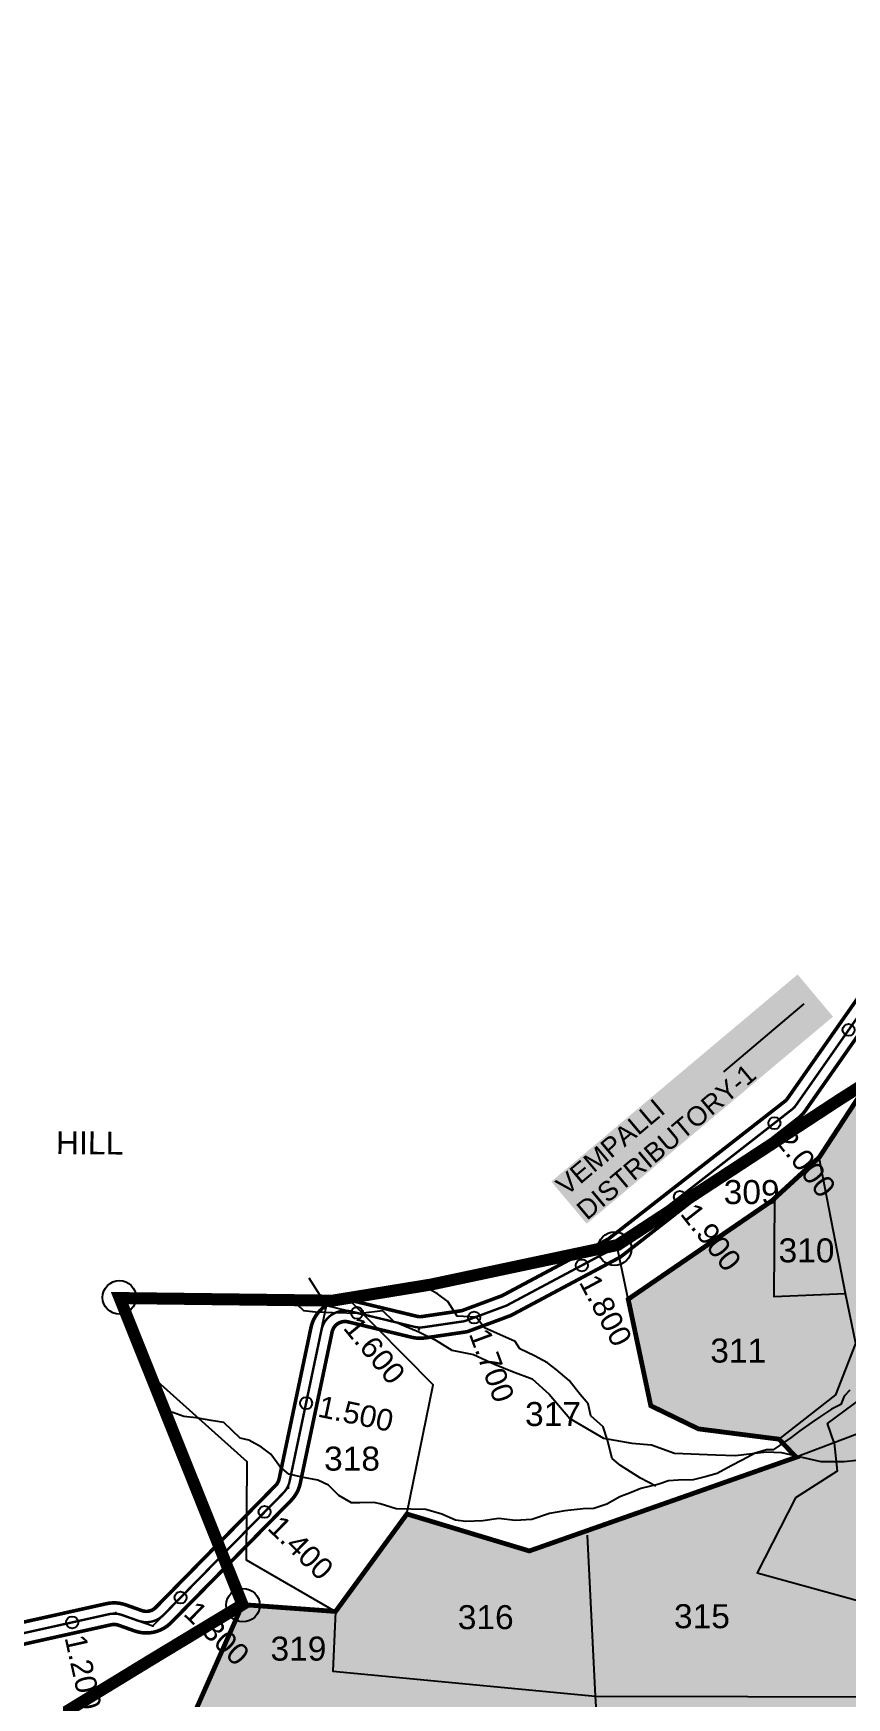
# Model space of a CAD drawing. Header units: inches. Extents: x 215816 to 245985, y 1583903 to 1595496.
# Drawn here: x 223395 to 224074, y 1590652 to 1592040 of the extents above; entities that cross this region are included whole.
import ezdxf
from ezdxf.enums import TextEntityAlignment as Align

# ---------------------------------------------------------------- set-up
doc = ezdxf.new("R2010")
doc.units = ezdxf.units.IN
doc.header["$MEASUREMENT"] = 0
doc.header["$PDMODE"] = 32
doc.header["$PDSIZE"] = 10
doc.linetypes.add('ACAD_ISO03W100', pattern=[30, 12, -18])
doc.linetypes.add('HIDDEN2', pattern=[0.1875, 0.125, -0.0625])
for name, color, linetype in [('BLOCK', 72, 'Continuous'), ('BOUNDRY STONES', 240, 'Continuous'), ('CANAL1', 7, 'Continuous'), ('CSMark', 72, 'Continuous'), ('PAPER SIZE', 5, 'Continuous'), ('PLOTS', 7, 'Continuous'), ('PLOTS NO', 7, 'Continuous'), ('STREAMS', 4, 'Continuous'), ('STRUCTURE', 5, 'Continuous'), ('text2', 7, 'Continuous'), ('VILLAGE BOUNDRY', 5, 'Continuous'), ('WUA -18', 3, 'Continuous')]:
    doc.layers.add(name, color=color, linetype=linetype)
doc.styles.add('FONT1', font='Arial')
doc.styles.get("Standard").update_dxf_attribs({"font": 'arial.ttf'})
doc.dimstyles.get("Standard").update_dxf_attribs({"dimtxt": 0.18, "dimasz": 0.18, "dimexe": 0.18, "dimexo": 0.0625, "dimgap": 0.09, "dimtad": 0, "dimtih": 1, "dimtoh": 1, "dimdec": 4, "dimzin": 0, "dimdsep": 46, "dimtxsty": 'Standard', "dimcen": 0.09, "dimadec": 0, "dimazin": 0, "dimtfac": 1, "dimtdec": 4, "dimtofl": 0, "dimtmove": 0, "dimatfit": 3, "dimfxl": 1, "dimtolj": 1, "dimtzin": 0, "dimarcsym": 0})

# ---------------------------------------------------------------- blocks, each defined once
blk = doc.blocks.new('CIRCLE-BOX')
for p, q in [((-0.5, 0), (0.5, 0)), ((0, 0.5), (0, -0.5))]:
    blk.add_line(p, q)
blk.add_circle((0, 0), 0.2)

msp = doc.modelspace()

# ---------------------------------------------------------------- hatches: boundary and pattern name
at = {"layer": 'PLOTS NO', "true_color": 0xafd9aa}
h = msp.add_hatch(dxfattribs=at)
h.set_pattern_fill('ANSI31', color=9)
h.set_pattern_definition([(45, (0, 0), (-0.088388347648, 0.088388347648), [])])
h.paths.add_polyline_path([(224097.22024, 1590324.42202), (224098.02469, 1590230.06473), (224114.85961, 1590231.44868), (224109.74888, 1590096.1288), (223993.19712, 1590079.12515), (223911.72333, 1590063.59869), (223874.51521, 1590079.1338), (223855.50516, 1590041.56498), (223801.37189, 1590027.80934), (223767.82141, 1590030.67635), (223690.10027, 1590022.53766), (223680.30146, 1590036.47274), (223615.8398, 1590053.54569), (223578.45618, 1590058.36957), (223544.09027, 1590093.45281), (223518.89623, 1590107.91187), (223431.59227, 1590109.22299), (223331.39704, 1590132.11556), (223221.18435, 1590199.8988), (223143.65484, 1590221.5337), (223116.66894, 1590222.71366), (223103.21506, 1590545.796), (223140.58209, 1590540.32127), (223203.1699, 1590531.15137), (223297.14113, 1590517.3834), (223504.07205, 1590581.37921), (223569.85732, 1590729.74909), (223647.49093, 1590724.05824), (223706.95809, 1590805.28747), (223809.02996, 1590774.47876), (223857.49216, 1590791.4868), (224031.58451, 1590852.58533), (224017.27854, 1590867.63559), (223950.08058, 1590876.22554), (223910.32065, 1590895.51455), (223891.50001, 1590984.32287), (224011.26846, 1591066.3007), (224050.83878, 1591102.57312), (224092.57296, 1591166.42266), (224129.967, 1591190.14707), (224164.84019, 1591211.13274), (224301.17904, 1591285.44463), (224380.49021, 1591329.53185), (224425.13794, 1591209.37372), (224478.45205, 1591070.79615), (224527.54328, 1590928.09366), (224392.79639, 1590961.29545), (224353.4372, 1591008.56377), (224344.38575, 1590993.60782), (224224.35375, 1591001.26118), (224191.05641, 1591048.89162), (224202.60835, 1590974.43266), (224205.73635, 1590954.27088), (224208.63611, 1590935.58025), (224199.65862, 1590916.25384), (224186.50996, 1590883.34292), (224122.23635, 1590722.46685), (224118.33984, 1590652.92886), (224121.2157, 1590608.14856), (224138.19737, 1590605.63468), (224140.31242, 1590600.11516), (224107.73516, 1590486.73003), (224100.54634, 1590482.92417), (224100.53285, 1590433.50666)])

# ---------------------------------------------------------------- linework, layer by layer
at = {"layer": 'BOUNDRY STONES'}
for centre in [(223880.16687, 1591026.43362), (223467.17308, 1590985.81615), (223570.19594, 1590729.30924)]:
    msp.add_circle(centre, 13.978, dxfattribs=at)
at = {"layer": 'CANAL1', "color": 200, "linetype": 'ByBlock', "ltscale": 40, "const_width": 3}
for points in [[(223381.06092, 1590713.78864), (223456.43721, 1590730.53892, -0.1408321229), (223472.42608, 1590729.5599), (223485.99276, 1590724.74592, 0.2916591756), (223497.51737, 1590727.40298), (223597.48028, 1590829.13515, 0.1432505354), (223600.39823, 1590834.57868), (223626.94957, 1590960.69758, -0.4228731132), (223662.13554, 1590982.91282), (223715.34179, 1590970.06305, 0.0960910263), (223719.5268, 1590969.87302), (223752.75298, 1590974.76616), (223786.29884, 1590987.22605), (223875.0782, 1591034.57504), (224022.1003, 1591149.25228, 0.0745486599), (224024.3465, 1591151.61772), (224097.70961, 1591256.42216, -0.0830083881)], [(223384.93908, 1590696.21136), (223460.34196, 1590712.96756, -0.1408321229), (223466.4067, 1590712.59621), (223479.97338, 1590707.78222, 0.2916591756), (223510.35645, 1590714.78719), (223610.31936, 1590816.51936, 0.1432505354), (223618.01212, 1590830.87049), (223644.56347, 1590956.98939, -0.4228731132), (223657.90987, 1590965.41586), (223711.11612, 1590952.56609, 0.0960910263), (223722.14933, 1590952.06509), (223757.24702, 1590957.23384), (223793.70116, 1590970.77395), (223884.9218, 1591019.42496), (224033.17087, 1591135.05924, 0.0745486599), (224039.09268, 1591141.2954), (224112.45579, 1591246.09984, -0.0830083881)]]:
    msp.add_lwpolyline(points, format="xyb", dxfattribs=at)
at = {"layer": 'CANAL1', "color": 1, "linetype": 'HIDDEN2', "ltscale": 5, "const_width": 2}
msp.add_lwpolyline([(223383, 1590705), (223458.38958, 1590721.75324, -0.1408321229), (223469.41639, 1590721.07805), (223482.98307, 1590716.26407, 0.2916591756), (223503.93691, 1590721.09508), (223603.89982, 1590822.82725, 0.1432505354), (223609.20518, 1590832.72458), (223635.75652, 1590958.84348, -0.4228731132), (223660.02271, 1590974.16434), (223713.22896, 1590961.31457, 0.0960910263), (223720.83807, 1590960.96905), (223755, 1590966), (223790, 1590979), (223880, 1591027), (224027.63559, 1591142.15576, 0.0745486599), (224031.71959, 1591146.45656), (224105.0827, 1591251.261, -0.0830083881)], format="xyb", dxfattribs=at)
at = {"layer": 'CSMark', "linetype": 'Continuous'}
for p in [(224075.32316, 1591208.74737), (224013.43348, 1591131.07812), (223934.58325, 1591069.57494), (223852.84467, 1591012.51716), (223665.35961, 1590972.87543), (223763.02461, 1590968.98057), (223622.88, 1590897.67998), (223588.31361, 1590806.96518), (223518.2259, 1590735.63697), (223427.81412, 1590714.95869)]:
    msp.add_point(p, dxfattribs=at)
at = {"layer": 'PLOTS'}
for points in [[(224092.57296, 1591166.42266), (224050.83878, 1591102.57312), (224011.26846, 1591066.3007), (223891.50001, 1590984.32287), (223881.95452, 1591029.36486)], [(223891.50001, 1590984.32287), (223910.32065, 1590895.51455), (223950.08058, 1590876.22554), (224017.27854, 1590867.63559), (224064.73307, 1590904.64041), (224081.34725, 1590947.45549), (224072.67738, 1590989.12942), (224050.83878, 1591102.57312)], [(224013.38788, 1591068.24348), (224012.86877, 1590986.64536), (224072.67738, 1590989.12942)], [(224208.63611, 1590935.58025), (224199.65862, 1590916.25384), (224031.58451, 1590852.58533), (223917.61993, 1590812.58892), (223857.49216, 1590791.4868), (223809.02996, 1590774.47876), (223706.95809, 1590805.28747), (223728.80395, 1590913.05614), (223657.38672, 1590985.16413)], [(224063.29941, 1590864.59932), (224057.63859, 1590880.82196), (224144.46247, 1590944.76454), (224205.73635, 1590954.27088)], [(223493.29899, 1590920.69308), (223573.57863, 1590849.07471), (223572.99211, 1590767.11551), (223647.49093, 1590724.05824), (223706.95809, 1590805.28747)], [(223864.25844, 1590653.39664), (224118.33984, 1590652.92886), (224122.23635, 1590722.46685), (224199.65862, 1590916.25384)], [(224063.29941, 1590864.59932), (224065.64341, 1590841.05878), (224030.93808, 1590818.86617), (223999.05301, 1590756.25619), (224122.23635, 1590722.46685), (224199.61477, 1590773.37463), (224234.72776, 1590852.53392), (224276.20775, 1590855.68982), (224289.4022, 1590913.23654)], [(223647.49093, 1590724.05824), (223645.13194, 1590674.16901), (223864.25844, 1590653.39664), (223857.67084, 1590787.53406)], [(223950.76541, 1590495.13039), (223873.9485, 1590501.3905), (223864.25844, 1590653.39664)]]:
    msp.add_lwpolyline(points, dxfattribs=at)
at = {"layer": 'PLOTS', "const_width": 3}
msp.add_lwpolyline([(223307.14945, 1590342.7137), (223297.14113, 1590517.3834), (223504.07205, 1590581.37921), (223569.85732, 1590729.74909)], dxfattribs=at)
at = {"layer": 'STREAMS'}
for points in [[(223609.89263, 1590985.20154), (223620.65154, 1590974.95504), (223630.81973, 1590973.89814), (223644.92916, 1590973.14106), (223668.55963, 1590972.6439), (223686.62893, 1590974.81095), (223695.75609, 1590965.88831), (223717.03028, 1590957.20679), (223730.44092, 1590950.54986), (223744.49393, 1590941.92002), (223762.52106, 1590938.18247), (223779.86113, 1590930.18519), (223794.9176, 1590924.17254), (223811.28472, 1590917.8225), (223825.63779, 1590905.25392), (223842.88865, 1590884.79145), (223871.00172, 1590868.51586), (223894.60645, 1590864.41034), (223911.00879, 1590862.98077), (223929.99704, 1590855.95586), (223964.45458, 1590854.72515), (223980.86161, 1590853.95162), (224006.48727, 1590857.04872), (224019.28605, 1590856.62908), (224052.21686, 1590849.14173), (224071.58264, 1590849.00314), (224081.76734, 1590850.24248)], [(223914.4427, 1590828.42549), (223901.68851, 1590835.07773), (223885.02368, 1590845.69456), (223878.17298, 1590851.64844), (223874.34224, 1590866.76613), (223870.48323, 1590877.94739), (223860.37365, 1590887.20512), (223858.14648, 1590897.06251), (223851.30987, 1590904.98463), (223842.20148, 1590916.53151), (223831.43553, 1590925.79394), (223824.25426, 1590931.42217), (223813.46248, 1590937.07624), (223801.03183, 1590943.07005), (223797.13527, 1590949.00283), (223771.57303, 1590960.54716), (223764.74355, 1590969.45336), (223748.99298, 1590970.22218), (223741.2022, 1590982.41575), (223732.38448, 1590988.71176), (223721.5974, 1590995.02191)], [(224076.22279, 1590908.59164), (224071.70319, 1590903.53235), (224068.8007, 1590896.62849), (224061.02794, 1590892.61081), (224050.99456, 1590885.96165), (224044.85056, 1590881.72864), (224034.61052, 1590874.67362), (224027.43745, 1590869.02233), (224012.37884, 1590858.68857), (224006.87672, 1590858.72795), (223997.27872, 1590855.9453), (223986.63982, 1590850.11514), (223977.23237, 1590845.49817), (223965.77407, 1590839.06285), (223955.76847, 1590836.28316), (223945.56048, 1590833.70855), (223933.12695, 1590833.39018), (223925.17512, 1590832.8361), (223917.0035, 1590830.04325), (223902.1307, 1590826.55206), (223893.91785, 1590823.13291), (223884.47529, 1590819.51797), (223873.78699, 1590813.45696), (223862.70687, 1590809.85374), (223853.90336, 1590809.71215), (223838.53774, 1590807.98087), (223825.83031, 1590805.82138), (223811.05535, 1590800.81251), (223797.12845, 1590799.88924), (223783.62859, 1590801.41793), (223770.30845, 1590799.46742), (223756.17979, 1590798.95478), (223747.59122, 1590800.24374), (223736.16173, 1590805.03098), (223722.67944, 1590809.01453), (223698.03244, 1590809.59606), (223684.75623, 1590813.78273), (223679.4414, 1590814.8437), (223667.56592, 1590814.5195), (223660.81083, 1590814.56784), (223650.2089, 1590820.57665), (223641.46981, 1590829.4363), (223632.69705, 1590833.59075), (223620.63436, 1590835.7229), (223608.37145, 1590838.47028), (223601.04765, 1590844.86478), (223593.54698, 1590855.14766), (223585.60471, 1590860.93284), (223575.00278, 1590866.94165), (223567.84854, 1590868.42494), (223554.14915, 1590881.4696), (223543.72117, 1590883.18091), (223531.25064, 1590885.52058), (223520.81828, 1590886.61813), (223511.63027, 1590889.95725), (223504.06957, 1590891.85259)]]:
    msp.add_lwpolyline(points, dxfattribs=at)
at = {"layer": 'text2', "linetype": 'Continuous'}
for points in [[(223383, 1590705), (223464, 1590723), (223495, 1590712), (223608, 1590827), (223640, 1590979), (223717, 1590960.40383), (223755, 1590966), (223790, 1590979), (223880, 1591027), (224030, 1591144), (224107, 1591254)], [(223640, 1590979), (223625.3309, 1591001.95982)]]:
    msp.add_lwpolyline(points, dxfattribs=at)
at = {"layer": 'VILLAGE BOUNDRY', "linetype": 'ACAD_ISO03W100', "const_width": 10}
msp.add_lwpolyline([(223340.1734, 1590590.05753), (223492.58475, 1590683.09816), (223569.85732, 1590729.74909), (223467.40002, 1590985.28766), (223644.95613, 1590983.13563), (223726.9544, 1590996.51657), (223882.69646, 1591029.52209), (224067.55844, 1591150.55236), (224157.21729, 1591207.43585), (224207.0388, 1591231.59785), (224301.17904, 1591285.44463), (224380.49021, 1591329.53185), (224450.67881, 1591396.78698), (224505.7501, 1591454.92529), (224627.31791, 1591579.87606), (224662.17311, 1591617.5179), (224830.71626, 1591648.85913), (224974.26901, 1591676.20307), (225041.11868, 1591689.5665), (225142.1223, 1591776.81637), (225280.76281, 1591886.21565), (225474.31915, 1592034.52294)], dxfattribs=at)
at = {"layer": 'WUA -18', "color": 17, "const_width": 4}
msp.add_lwpolyline([(223504.07205, 1590581.37921), (223569.85732, 1590729.74909), (223647.49093, 1590724.05824), (223706.95809, 1590805.28747), (223809.02996, 1590774.47876), (223857.49216, 1590791.4868), (224031.58451, 1590852.58533), (224017.27854, 1590867.63559), (223950.08058, 1590876.22554), (223910.32065, 1590895.51455), (223891.50001, 1590984.32287), (224011.26846, 1591066.3007), (224050.83878, 1591102.57312), (224092.57296, 1591166.42266)], dxfattribs=at)

# ---------------------------------------------------------------- block references
at = {"layer": 'BLOCK'}
for p in [(224030, 1591144, 90.311), (223880, 1591027, 90.316), (223640, 1590979, 90.715), (223790, 1590979, 90.263), (223717, 1590959, 90.254), (223755, 1590966, 90.263), (223608, 1590827, 90.163), (223464, 1590723, 90.599), (223495, 1590712, 90.542)]:
    msp.add_blockref('CIRCLE-BOX', p, dxfattribs=at)

# ---------------------------------------------------------------- texts
at = {"layer": 'CSMark', "color": 1, "linetype": 'Continuous', "style": 'FONT1'}
for s, rotation, p in [('2.000', 307.95423127, (224020.19883, 1591122.40459)), ('1.900', 307.95423132, (223941.3486, 1591060.90141)), ('1.800', 298.07248717, (223858.02114, 1591002.81128)), ('1.700', 290.37643514, (223766.85467, 1590958.66889)), ('1.500', 348.11134186, (223633.64404, 1590895.41386)), ('1.400', 315.50258174, (223596.15971, 1590799.25553)), ('1.300', 315.50258174, (223526.072, 1590727.92733)), ('1.200', 282.52880809, (223430.20036, 1590704.22064))]:
    msp.add_text(s, height=18, rotation=rotation, dxfattribs=at).set_placement(p, align=Align.MIDDLE_LEFT)
msp.add_text('1.600', height=18, rotation=309.49912948, dxfattribs=at).set_placement((223700.0293, 1590917.35357), align=Align.MIDDLE_RIGHT)
at = {"layer": 'PLOTS NO'}
msp.add_text('HILL', height=19.062325, rotation=359.58998577, dxfattribs=at).set_placement((223414.20025, 1591105.30146))
for s, p in [('309', (223971.14069, 1591063.63738)), ('310', (224016.89811, 1591015.02303)), ('311', (223959.97444, 1590931.50603)), ('317', (223805.49646, 1590878.61062)), ('318', (223637.89038, 1590841.44303)), ('316', (223749.37578, 1590709.29245)), ('315', (223929.69558, 1590710.09428)), ('319', (223593.22253, 1590683.05965))]:
    msp.add_text(s, height=20, dxfattribs=at).set_placement(p)
at = {"layer": 'STRUCTURE', "color": 5, "insert": (223829.60796, 1591082.19799), "char_height": 16, "width": 265.100368, "attachment_point": 1, "rotation": 40.03558403, "style": 'FONT1', "bg_fill": 1, "box_fill_scale": 1.1, "bg_fill_color": 7, "bg_fill_true_color": 16777215, "bg_fill_transparency": 0}
msp.add_mtext('{\\C1;VEMPALLI DISTRIBUTORY-1}', dxfattribs=at)

# ---------------------------------------------------------------- leaders
at = {"layer": 'PAPER SIZE', "color": 1}
msp.add_leader([(224037.90798, 1591230.39369), (223971.07614, 1591173.73779)], dimstyle='Standard', override={"dimasz": 40, "dimgap": 0.09, "dimtad": 0, "dimtfill": 2, "dimtfillclr": 5}, dxfattribs=at)

doc.saveas('drawing.dxf')
